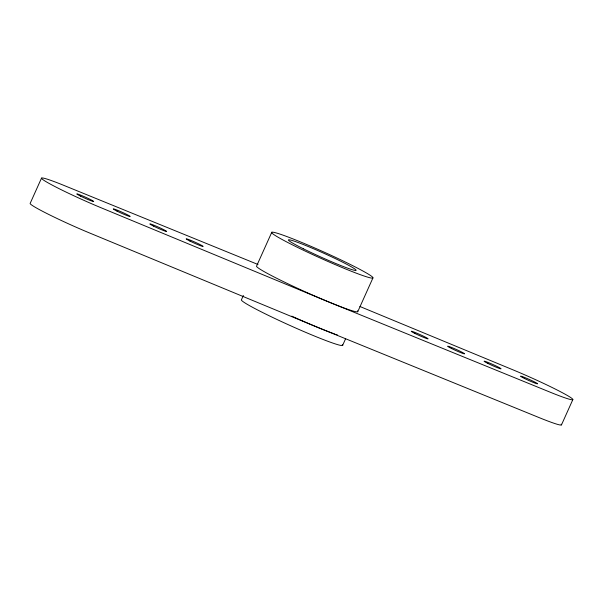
<?xml version="1.0" encoding="UTF-8"?>
<svg xmlns="http://www.w3.org/2000/svg" width="603" height="603" viewBox="0 0 603 603"><rect width="100%" height="100%" fill="white"/><g stroke="black" fill="none" stroke-linecap="round" stroke-linejoin="round"><path stroke-width="0.9" d="M41.509 178.141L30.15 203.422A46.288 2.909 24.2 0 0 90.819 233.489L317.947 327.474L537.695 417.02A46.288 2.909 24.2 0 0 561.099 424.188M243.371 295.47L241.479 299.683A55.544 3.49 24.2 0 0 293.699 327.135A55.544 3.49 24.2 0 0 342.24 344.501M271.78 232.261L256.629 265.976A55.544 3.49 24.2 0 0 303.543 291.045A55.544 3.49 24.2 0 0 357.737 311.743L372.888 278.036A55.544 3.49 24.2 0 0 300.204 241.811A55.544 3.49 24.2 0 0 293.902 245.602A55.544 3.49 24.2 0 0 372.888 278.036M342.587 345.459L345.617 338.713M561.491 424.859L572.85 399.578M258.024 264.506L65.305 185.98A46.288 2.909 24.2 0 0 45.745 181.488A46.288 2.909 24.2 0 0 102.178 208.208L329.306 302.193L549.062 391.739A46.288 2.909 24.2 0 0 568.621 396.231A46.288 2.909 24.2 0 0 512.181 369.511L359.893 306.49M357.398 310.831L357.737 311.743M337.348 334.906A55.544 3.49 24.2 0 1 335.532 334.281M334.582 333.941A55.544 3.49 24.2 0 1 297.483 318.708M296.676 318.346A55.544 3.49 24.2 0 1 291.769 316.138M303.377 248.783A37.032 2.322 24.2 0 0 356.034 270.408A37.032 2.322 24.2 0 0 307.583 246.258A37.032 2.322 24.2 0 0 303.377 248.783M524.361 378.413A9.256 0.58 24.2 0 0 537.529 383.817A9.256 0.58 24.2 0 0 525.417 377.779A9.256 0.58 24.2 0 0 524.361 378.413M487.88 363.428A9.256 0.58 24.2 0 0 501.048 368.832A9.256 0.58 24.2 0 0 488.935 362.795A9.256 0.58 24.2 0 0 487.88 363.428M451.406 348.444A9.256 0.58 24.2 0 0 464.566 353.848A9.256 0.58 24.2 0 0 452.454 347.81A9.256 0.58 24.2 0 0 451.406 348.444M414.924 333.459A9.256 0.58 24.2 0 0 428.085 338.871A9.256 0.58 24.2 0 0 415.972 332.833A9.256 0.58 24.2 0 0 414.924 333.459M80.523 196.126A9.256 0.58 24.2 0 0 93.684 201.53A9.256 0.58 24.2 0 0 81.571 195.493A9.256 0.58 24.2 0 0 80.523 196.126M189.96 241.072A9.256 0.58 24.2 0 0 203.128 246.476A9.256 0.58 24.2 0 0 191.015 240.439A9.256 0.58 24.2 0 0 189.96 241.072M153.486 226.087A9.256 0.58 24.2 0 0 166.647 231.499A9.256 0.58 24.2 0 0 154.534 225.462A9.256 0.58 24.2 0 0 153.486 226.087M117.005 211.11A9.256 0.58 24.2 0 0 130.165 216.515A9.256 0.58 24.2 0 0 118.052 210.477A9.256 0.58 24.2 0 0 117.005 211.11"/></g></svg>
